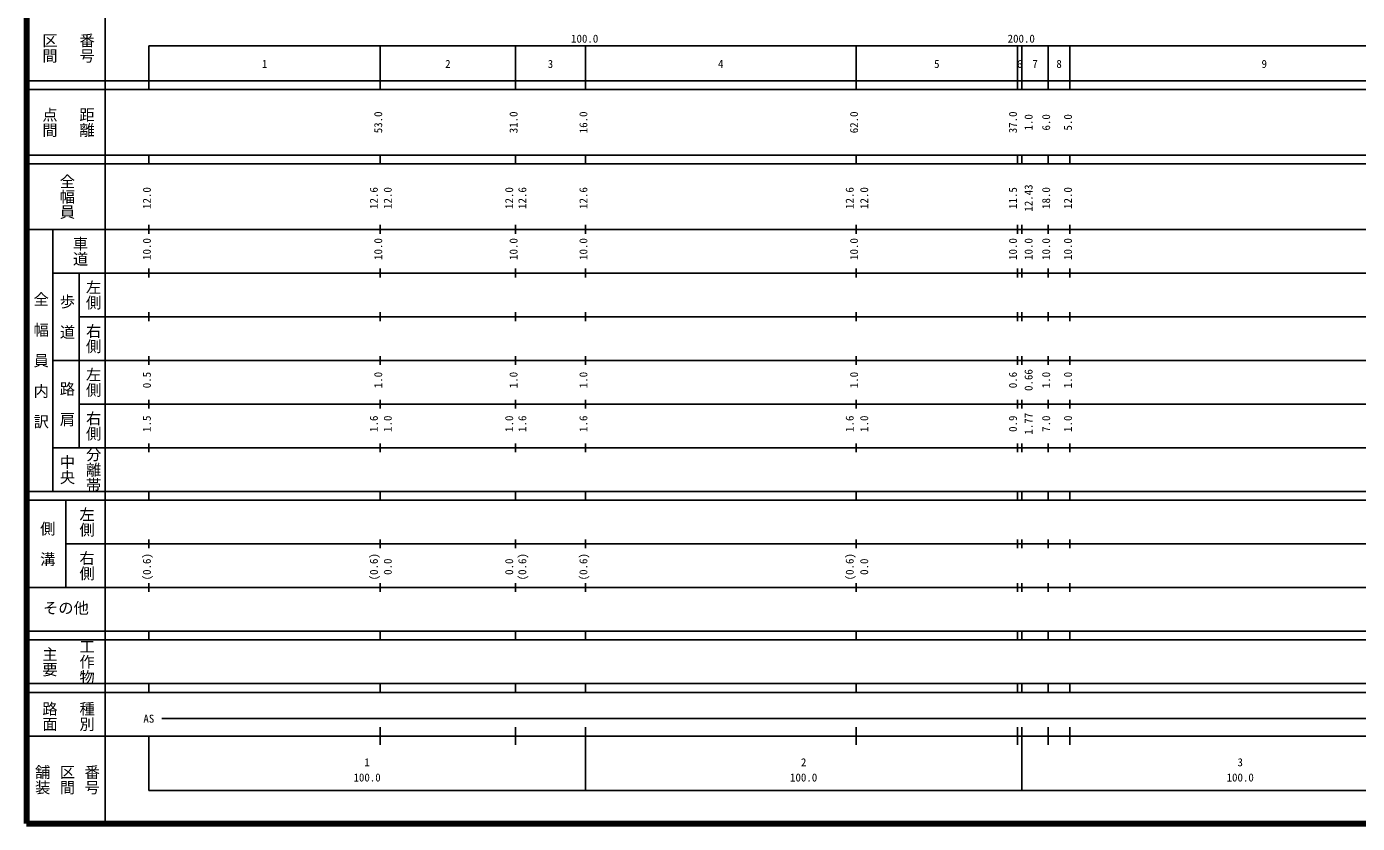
# Model space of a CAD drawing. Units: millimetres on the paper, enlarged 1000 times. Extents: x 40000 to 680000, y 20000 to 380000.
# Drawn here: x 40000 to 344837, y 20000 to 202409 of the extents above; entities that cross this region are included whole.
import ezdxf
from ezdxf.enums import TextEntityAlignment as Align

# ---------------------------------------------------------------- set-up
doc = ezdxf.new("R2010")
doc.units = ezdxf.units.MM
doc.header["$LTSCALE"] = 1000
doc.layers.add('M-TTL', color=2, linetype='Continuous', lineweight=140)
doc.layers.add('M-TTL-BAND', color=7, linetype='Continuous', lineweight=25)
doc.styles.add('@ＭＳ ゴシック', font='')
doc.styles.add('ＭＳ ゴシック', font='')
doc.styles.get('@ＭＳ ゴシック').set_extended_font_data('@MS Gothic')
doc.styles.get('ＭＳ ゴシック').set_extended_font_data('MS Gothic')

msp = doc.modelspace()

# ---------------------------------------------------------------- linework, layer by layer
at = {"layer": 'M-TTL'}
for p, q in [((40000, 380000), (40000, 20000)), ((40000, 20000), (680000, 20000))]:
    msp.add_line(p, q, dxfattribs=at)
at = {"layer": 'M-TTL-BAND'}
for p, q in [((58000, 370000), (58000, 20000)), ((68000, 198000), (579000, 198000)), ((68000, 198000), (68000, 188000)), ((121000, 188000), (121000, 198000)), ((152000, 188000), (152000, 198000)), ((168000, 188000), (168000, 198000)), ((230000, 188000), (230000, 198000)), ((267000, 188000), (267000, 198000)), ((268000, 188000), (268000, 198000)), ((274000, 188000), (274000, 198000)), ((279000, 188000), (279000, 198000)), ((40000, 190000), (579000, 190000)), ((40000, 188000), (579000, 188000)), ((40000, 173000), (579000, 173000)), ((40000, 171000), (579000, 171000)), ((68000, 171000), (68000, 173000)), ((121000, 171000), (121000, 173000)), ((152000, 171000), (152000, 173000)), ((168000, 171000), (168000, 173000)), ((230000, 171000), (230000, 173000)), ((267000, 171000), (267000, 173000)), ((268000, 171000), (268000, 173000)), ((274000, 171000), (274000, 173000)), ((279000, 171000), (279000, 173000)), ((40000, 156000), (579000, 156000)), ((46000, 96000), (46000, 156000)), ((68000, 155000), (68000, 157000)), ((121000, 155000), (121000, 157000)), ((152000, 155000), (152000, 157000)), ((168000, 155000), (168000, 157000)), ((230000, 155000), (230000, 157000)), ((267000, 155000), (267000, 157000)), ((268000, 155000), (268000, 157000)), ((274000, 155000), (274000, 157000)), ((279000, 155000), (279000, 157000)), ((68000, 145000), (68000, 147000)), ((121000, 145000), (121000, 147000)), ((152000, 145000), (152000, 147000)), ((168000, 145000), (168000, 147000)), ((230000, 145000), (230000, 147000)), ((267000, 145000), (267000, 147000)), ((268000, 145000), (268000, 147000)), ((274000, 145000), (274000, 147000)), ((279000, 145000), (279000, 147000)), ((46000, 146000), (579000, 146000)), ((52000, 146000), (52000, 106000)), ((52000, 136000), (579000, 136000)), ((68000, 135000), (68000, 137000)), ((121000, 135000), (121000, 137000)), ((152000, 135000), (152000, 137000)), ((168000, 135000), (168000, 137000)), ((230000, 135000), (230000, 137000)), ((267000, 135000), (267000, 137000)), ((268000, 135000), (268000, 137000)), ((274000, 135000), (274000, 137000)), ((279000, 135000), (279000, 137000)), ((46000, 126000), (579000, 126000)), ((68000, 125000), (68000, 127000)), ((121000, 125000), (121000, 127000)), ((152000, 125000), (152000, 127000)), ((168000, 125000), (168000, 127000)), ((230000, 125000), (230000, 127000)), ((267000, 125000), (267000, 127000)), ((268000, 125000), (268000, 127000)), ((274000, 125000), (274000, 127000)), ((279000, 125000), (279000, 127000)), ((52000, 116000), (579000, 116000)), ((68000, 115000), (68000, 117000)), ((121000, 115000), (121000, 117000)), ((152000, 115000), (152000, 117000)), ((168000, 115000), (168000, 117000)), ((230000, 115000), (230000, 117000)), ((267000, 115000), (267000, 117000)), ((268000, 115000), (268000, 117000)), ((274000, 115000), (274000, 117000)), ((279000, 115000), (279000, 117000)), ((68000, 105000), (68000, 107000)), ((121000, 105000), (121000, 107000)), ((152000, 105000), (152000, 107000)), ((168000, 105000), (168000, 107000)), ((230000, 105000), (230000, 107000)), ((267000, 105000), (267000, 107000)), ((268000, 105000), (268000, 107000)), ((274000, 105000), (274000, 107000)), ((279000, 105000), (279000, 107000)), ((46000, 106000), (579000, 106000)), ((40000, 96000), (579000, 96000)), ((68000, 94000), (68000, 96000)), ((121000, 94000), (121000, 96000)), ((152000, 94000), (152000, 96000)), ((168000, 94000), (168000, 96000)), ((230000, 94000), (230000, 96000)), ((267000, 94000), (267000, 96000)), ((268000, 94000), (268000, 96000)), ((274000, 94000), (274000, 96000)), ((279000, 94000), (279000, 96000)), ((40000, 94000), (579000, 94000)), ((49000, 94000), (49000, 74000)), ((49000, 84000), (579000, 84000)), ((68000, 83000), (68000, 85000)), ((121000, 83000), (121000, 85000)), ((152000, 83000), (152000, 85000)), ((168000, 83000), (168000, 85000)), ((230000, 83000), (230000, 85000)), ((267000, 83000), (267000, 85000)), ((268000, 83000), (268000, 85000)), ((274000, 83000), (274000, 85000)), ((279000, 83000), (279000, 85000)), ((40000, 74000), (579000, 74000)), ((68000, 73000), (68000, 75000)), ((121000, 73000), (121000, 75000)), ((152000, 73000), (152000, 75000)), ((168000, 73000), (168000, 75000)), ((230000, 73000), (230000, 75000)), ((267000, 73000), (267000, 75000)), ((268000, 73000), (268000, 75000)), ((274000, 73000), (274000, 75000)), ((279000, 73000), (279000, 75000)), ((40000, 64000), (579000, 64000)), ((40000, 62000), (579000, 62000)), ((68000, 62000), (68000, 64000)), ((121000, 62000), (121000, 64000)), ((152000, 62000), (152000, 64000)), ((168000, 62000), (168000, 64000)), ((230000, 62000), (230000, 64000)), ((267000, 62000), (267000, 64000)), ((268000, 62000), (268000, 64000)), ((274000, 62000), (274000, 64000)), ((279000, 62000), (279000, 64000)), ((40000, 52000), (579000, 52000)), ((68000, 50000), (68000, 52000)), ((121000, 50000), (121000, 52000)), ((152000, 50000), (152000, 52000)), ((168000, 50000), (168000, 52000)), ((230000, 50000), (230000, 52000)), ((267000, 50000), (267000, 52000)), ((268000, 50000), (268000, 52000)), ((274000, 50000), (274000, 52000)), ((279000, 50000), (279000, 52000)), ((40000, 50000), (579000, 50000)), ((71000, 44000), (565000, 44000)), ((40000, 40000), (579000, 40000)), ((68000, 40000), (68000, 27500)), ((121000, 38000), (121000, 42000)), ((152000, 38000), (152000, 42000)), ((168000, 27500), (168000, 42000)), ((230000, 38000), (230000, 42000)), ((267000, 38000), (267000, 42000)), ((268000, 27500), (268000, 42000)), ((274000, 38000), (274000, 42000)), ((279000, 38000), (279000, 42000)), ((68000, 27500), (579000, 27500))]:
    msp.add_line(p, q, dxfattribs=at)

# ---------------------------------------------------------------- texts
for s, height, rotation, style, p in [('区間', 2566, 270, '@ＭＳ ゴシック', (43250, 201000)), ('番号', 2566, 270, '@ＭＳ ゴシック', (51750, 201000)), ('点間', 2566, 270, '@ＭＳ ゴシック', (43250, 184000)), ('距離', 2566, 270, '@ＭＳ ゴシック', (51750, 184000)), ('53.0', 1833, 90, 'ＭＳ ゴシック', (122000, 178000)), ('31.0', 1833, 90, 'ＭＳ ゴシック', (153000, 178000)), ('16.0', 1833, 90, 'ＭＳ ゴシック', (169000, 178000)), ('62.0', 1833, 90, 'ＭＳ ゴシック', (231000, 178000)), ('37.0', 1833, 90, 'ＭＳ ゴシック', (267391, 178000)), ('1.0', 1833, 90, 'ＭＳ ゴシック', (270978, 178625)), ('6.0', 1833, 90, 'ＭＳ ゴシック', (275000, 178625)), ('5.0', 1833, 90, 'ＭＳ ゴシック', (280000, 178625)), ('全幅員', 2566, 270, '@ＭＳ ゴシック', (47250, 168750)), ('12.0', 1833, 90, 'ＭＳ ゴシック', (69000, 160674)), ('12.6', 1833, 90, 'ＭＳ ゴシック', (121000, 160674)), ('12.0', 1833, 90, 'ＭＳ ゴシック', (124183, 160674)), ('12.0', 1833, 90, 'ＭＳ ゴシック', (152000, 160674)), ('12.6', 1833, 90, 'ＭＳ ゴシック', (155010, 160674)), ('12.6', 1833, 90, 'ＭＳ ゴシック', (169000, 160674)), ('12.6', 1833, 90, 'ＭＳ ゴシック', (230000, 160674)), ('12.0', 1833, 90, 'ＭＳ ゴシック', (233324, 160674)), ('11.5', 1833, 90, 'ＭＳ ゴシック', (267391, 160674)), ('12.43', 1833, 90, 'ＭＳ ゴシック', (270978, 160049)), ('18.0', 1833, 90, 'ＭＳ ゴシック', (275000, 160674)), ('12.0', 1833, 90, 'ＭＳ ゴシック', (280000, 160674)), ('車道', 2566, 270, '@ＭＳ ゴシック', (50250, 154500)), ('10.0', 1833, 90, 'ＭＳ ゴシック', (69000, 149000)), ('10.0', 1833, 90, 'ＭＳ ゴシック', (122000, 149000)), ('10.0', 1833, 90, 'ＭＳ ゴシック', (153000, 149000)), ('10.0', 1833, 90, 'ＭＳ ゴシック', (169000, 149000)), ('10.0', 1833, 90, 'ＭＳ ゴシック', (231000, 149000)), ('10.0', 1833, 90, 'ＭＳ ゴシック', (267391, 149000)), ('10.0', 1833, 90, 'ＭＳ ゴシック', (270978, 149000)), ('10.0', 1833, 90, 'ＭＳ ゴシック', (275000, 149000)), ('10.0', 1833, 90, 'ＭＳ ゴシック', (280000, 149000)), ('左側', 2566, 270, '@ＭＳ ゴシック', (53250, 144500)), ('全\u3000幅\u3000員\u3000内\u3000訳', 2566, 270, '@ＭＳ ゴシック', (41250, 141750)), ('歩\u3000道', 2566, 270, '@ＭＳ ゴシック', (47250, 141250)), ('右側', 2566, 270, '@ＭＳ ゴシック', (53250, 134500)), ('左側', 2566, 270, '@ＭＳ ゴシック', (53250, 124500)), ('0.5', 1833, 90, 'ＭＳ ゴシック', (69000, 119625)), ('1.0', 1833, 90, 'ＭＳ ゴシック', (122000, 119625)), ('1.0', 1833, 90, 'ＭＳ ゴシック', (153000, 119625)), ('1.0', 1833, 90, 'ＭＳ ゴシック', (169000, 119625)), ('1.0', 1833, 90, 'ＭＳ ゴシック', (231000, 119625)), ('0.6', 1833, 90, 'ＭＳ ゴシック', (267391, 119625)), ('0.66', 1833, 90, 'ＭＳ ゴシック', (270978, 119000)), ('1.0', 1833, 90, 'ＭＳ ゴシック', (275000, 119625)), ('1.0', 1833, 90, 'ＭＳ ゴシック', (280000, 119625)), ('路\u3000肩', 2566, 270, '@ＭＳ ゴシック', (47250, 121250)), ('右側', 2566, 270, '@ＭＳ ゴシック', (53250, 114500)), ('1.5', 1833, 90, 'ＭＳ ゴシック', (69000, 109625)), ('1.6', 1833, 90, 'ＭＳ ゴシック', (121000, 109625)), ('1.0', 1833, 90, 'ＭＳ ゴシック', (124183, 109625)), ('1.0', 1833, 90, 'ＭＳ ゴシック', (152000, 109625)), ('1.6', 1833, 90, 'ＭＳ ゴシック', (155010, 109625)), ('1.6', 1833, 90, 'ＭＳ ゴシック', (169000, 109625)), ('1.6', 1833, 90, 'ＭＳ ゴシック', (230000, 109625)), ('1.0', 1833, 90, 'ＭＳ ゴシック', (233324, 109625)), ('0.9', 1833, 90, 'ＭＳ ゴシック', (267391, 109625)), ('1.77', 1833, 90, 'ＭＳ ゴシック', (270978, 109000)), ('7.0', 1833, 90, 'ＭＳ ゴシック', (275000, 109625)), ('1.0', 1833, 90, 'ＭＳ ゴシック', (280000, 109625)), ('中央', 2566, 270, '@ＭＳ ゴシック', (47250, 104500)), ('分離帯', 2566, 270, '@ＭＳ ゴシック', (53250, 106250)), ('左側', 2566, 270, '@ＭＳ ゴシック', (51750, 92500)), ('側\u3000溝', 2566, 270, '@ＭＳ ゴシック', (42750, 89250)), ('右側', 2566, 270, '@ＭＳ ゴシック', (51750, 82500)), ('(0.6)', 1833, 90, 'ＭＳ ゴシック', (69000, 75639)), ('(0.6)', 1833, 90, 'ＭＳ ゴシック', (121000, 75639)), ('0.0', 1833, 90, 'ＭＳ ゴシック', (124183, 76889)), ('0.0', 1833, 90, 'ＭＳ ゴシック', (152000, 76889)), ('(0.6)', 1833, 90, 'ＭＳ ゴシック', (155010, 75639)), ('(0.6)', 1833, 90, 'ＭＳ ゴシック', (169000, 75639)), ('(0.6)', 1833, 90, 'ＭＳ ゴシック', (230000, 75639)), ('0.0', 1833, 90, 'ＭＳ ゴシック', (233324, 76889)), ('工作物', 2566, 270, '@ＭＳ ゴシック', (51750, 62250)), ('主要', 2566, 270, '@ＭＳ ゴシック', (43250, 60500)), ('路面', 2566, 270, '@ＭＳ ゴシック', (43250, 48000)), ('種別', 2566, 270, '@ＭＳ ゴシック', (51750, 48000)), ('舗装', 2566, 270, '@ＭＳ ゴシック', (41583, 33500)), ('区間', 2566, 270, '@ＭＳ ゴシック', (47250, 33500)), ('番号', 2566, 270, '@ＭＳ ゴシック', (52917, 33500))]:
    msp.add_text(s, height=height, rotation=rotation, dxfattribs=dict(at, style=style)).set_placement(p, align=Align.BOTTOM_LEFT)
at = {"layer": 'M-TTL-BAND', "style": 'ＭＳ ゴシック'}
for s, height, p in [('100.0', 1833, (164719, 198195)), ('200.0', 1833, (264719, 198195)), ('1', 1833, (93875, 192405)), ('2', 1833, (135875, 192405)), ('3', 1833, (159375, 192405)), ('4', 1833, (198375, 192405)), ('5', 1833, (247875, 192405)), ('6', 1833, (266875, 192405)), ('7', 1833, (270375, 192405)), ('8', 1833, (275875, 192405)), ('9', 1833, (322875, 192405)), ('その他', 2566, (43750, 67250)), ('AS', 1833, (66750, 42500)), ('1', 1833, (117375, 32523)), ('2', 1833, (217375, 32523)), ('3', 1833, (317375, 32523)), ('100.0', 1833, (114875, 29033)), ('100.0', 1833, (214875, 29033)), ('100.0', 1833, (314875, 29033))]:
    msp.add_text(s, height=height, dxfattribs=at).set_placement(p, align=Align.BOTTOM_LEFT)

doc.saveas('drawing.dxf')
